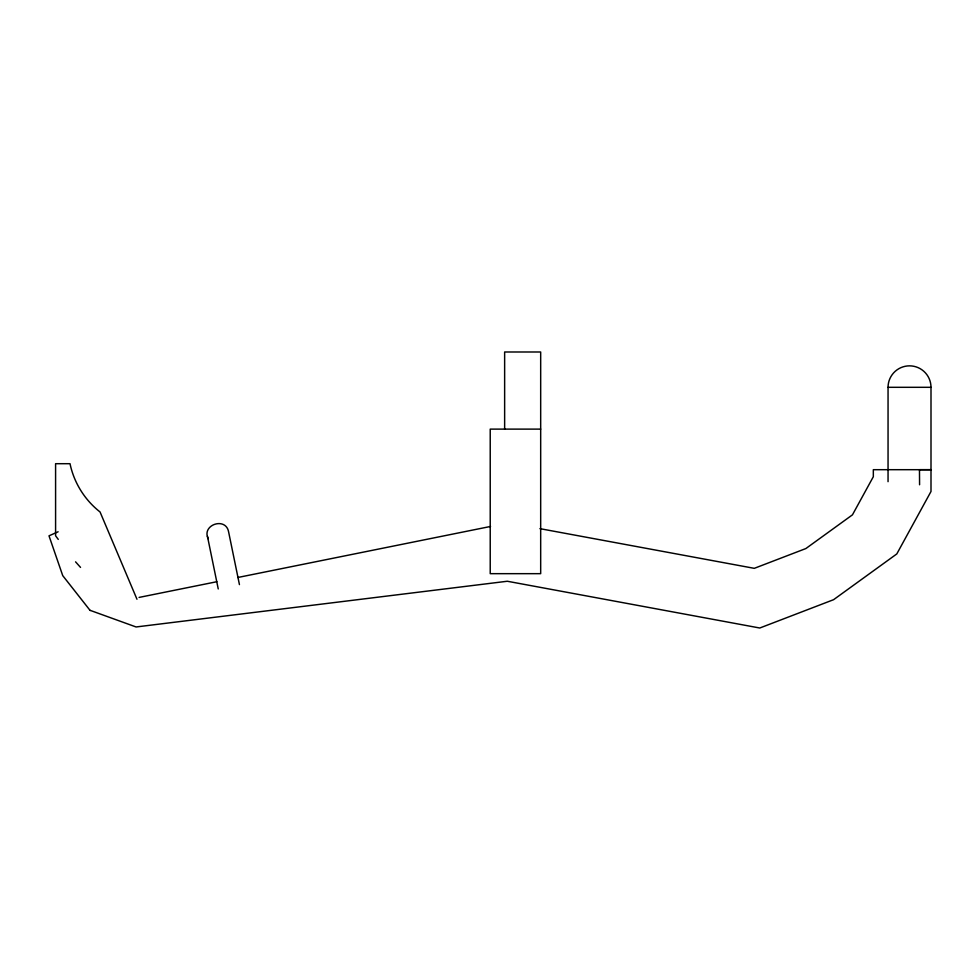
<?xml version="1.0" encoding="UTF-8"?>
<svg xmlns="http://www.w3.org/2000/svg" width="980" height="980" viewBox="0 0 980 980"><rect width="100%" height="100%" fill="white"/><g stroke="black" fill="none" stroke-linecap="round" stroke-linejoin="round"><path stroke-width="1.47" d="M888.052 481.682L888.052 387.308A21.474 21.474 0 0 1 909.526 365.846A21.474 21.474 0 0 1 931 387.308L931 491.482L896.798 553.933L833.588 599.687L759.782 628.009L507.297 581.25L136.073 626.967L90.197 610.369M58.114 531.785L49 535.827L62.732 575.628L90.136 610.479M139.074 597.42L216.85 581.716M237.785 577.49L490.551 526.456M888.052 469.69L931 469.69L919.718 469.69M888.052 387.308L931 387.308M540.678 429.118L490.221 429.118L490.221 573.668L540.678 573.668L540.678 351.991L504.639 351.991L504.639 429.118M887.745 469.69L873.327 469.69L873.327 476.721L852.453 514.843L805.879 548.543L754.294 568.339L539.968 528.661M75.57 561.846L80.531 567.396M58.261 539.392L55.591 535.778L55.591 463.699L70.009 463.699A83.288 83.288 0 0 0 100.058 511.977L136.98 599.246M239.439 584.607L228.61 531.895C225.804 516.35 200.949 524.962 208.348 538.914M207.429 536.244L218.246 588.956M919.473 469.775L919.583 484.769"/></g></svg>
